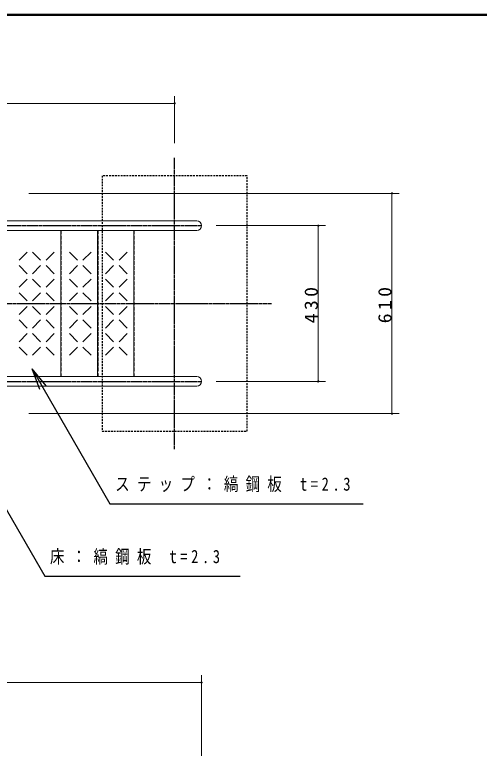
# Model space of a CAD drawing. Units: millimetres at full size. Extents: x -7816 to 10, y -396 to 5340.
# Drawn here: x -5138 to -3855, y 3315 to 5340 of the extents above; entities that cross this region are included whole.
import ezdxf

# ---------------------------------------------------------------- set-up
doc = ezdxf.new("R2010")
doc.units = ezdxf.units.MM
doc.linetypes.add('USER2', pattern=[6, 3, -1, 1, -1])
doc.linetypes.add('USER4', pattern=[8, 5, -3])
for name, color, linetype, lineweight in [('A3図枠', 7, 'Continuous', 25), ('線', 2, 'Continuous', 25), ('補助', 2, 'Continuous', 25)]:
    doc.layers.add(name, color=color, linetype=linetype, lineweight=lineweight)
doc.styles.add('ＭＳ ゴシック', font='')
doc.styles.get('ＭＳ ゴシック').set_extended_font_data('MS Gothic')

# ---------------------------------------------------------------- blocks, each defined once
blk = doc.blocks.new('dimension_origin')
at = {"color": 0, "linetype": 'Continuous', "lineweight": -2}
blk.add_circle((0, 0), 1.25, dxfattribs=at)

msp = doc.modelspace()

# ---------------------------------------------------------------- linework, layer by layer
at = {"layer": 'A3図枠', "lineweight": 50}
msp.add_line((0, 5340), (-7700, 5340), dxfattribs=at)
at = {"layer": '線', "color": 20, "linetype": 'USER2'}
for p, q in [((-4696.324, 4140.238), (-4696.324, 4945.238)), ((-6983.7, 4757.738), (-4621.863, 4757.738)), ((-7002.393, 4542.738), (-4428.4, 4542.738)), ((-6983.7, 4327.738), (-4621.863, 4327.738))]:
    msp.add_line(p, q, dxfattribs=at)
at = {"layer": '線', "color": 7, "lineweight": 13}
for p, q in [((-5223.997, 4771.338), (-4635.463, 4771.338)), ((-5237.597, 4744.138), (-4635.463, 4744.138)), ((-5010.87, 4744.138), (-5010.87, 4341.338)), ((-4908.965, 4744.138), (-4908.965, 4341.338)), ((-4809.359, 4744.138), (-4809.359, 4341.338)), ((-5237.597, 4341.338), (-4635.463, 4341.338)), ((-5223.997, 4314.138), (-4635.463, 4314.138))]:
    msp.add_line(p, q, dxfattribs=at)
at = {"layer": '線'}
for p, q in [((-5009.758, 4733.738), (-5009.758, 4744.138)), ((-4907.853, 4733.738), (-4907.853, 4744.138)), ((-4808.248, 4733.738), (-4808.248, 4744.138)), ((-5009.758, 4733.738), (-5010.87, 4733.738)), ((-5009.758, 4729.738), (-5010.87, 4729.738)), ((-5009.758, 4719.738), (-5010.87, 4719.738)), ((-5009.758, 4719.738), (-5009.758, 4729.738)), ((-4907.853, 4733.738), (-4908.965, 4733.738)), ((-4907.853, 4729.738), (-4908.965, 4729.738)), ((-4907.853, 4719.738), (-4908.965, 4719.738)), ((-4907.853, 4719.738), (-4907.853, 4729.738)), ((-4808.248, 4733.738), (-4809.359, 4733.738)), ((-4808.248, 4729.738), (-4809.359, 4729.738)), ((-4808.248, 4719.738), (-4809.359, 4719.738)), ((-4808.248, 4719.738), (-4808.248, 4729.738)), ((-5009.758, 4715.738), (-5010.87, 4715.738)), ((-5009.758, 4705.738), (-5010.87, 4705.738)), ((-5009.758, 4701.738), (-5010.87, 4701.738)), ((-5009.758, 4705.738), (-5009.758, 4715.738)), ((-5009.758, 4691.738), (-5009.758, 4701.738)), ((-4907.853, 4715.738), (-4908.965, 4715.738)), ((-4907.853, 4705.738), (-4908.965, 4705.738)), ((-4907.853, 4701.738), (-4908.965, 4701.738)), ((-4907.853, 4705.738), (-4907.853, 4715.738)), ((-4907.853, 4691.738), (-4907.853, 4701.738)), ((-4808.248, 4715.738), (-4809.359, 4715.738)), ((-4808.248, 4705.738), (-4809.359, 4705.738)), ((-4808.248, 4701.738), (-4809.359, 4701.738)), ((-4808.248, 4705.738), (-4808.248, 4715.738)), ((-4808.248, 4691.738), (-4808.248, 4701.738)), ((-5103.08, 4684.905), (-5125.58, 4662.405)), ((-5088.867, 4684.905), (-5066.367, 4662.405)), ((-5028.867, 4684.905), (-5051.367, 4662.405)), ((-5009.758, 4691.738), (-5010.87, 4691.738)), ((-5009.758, 4687.738), (-5010.87, 4687.738)), ((-5009.758, 4677.738), (-5009.758, 4687.738)), ((-4986.962, 4684.905), (-4964.462, 4662.405)), ((-4926.962, 4684.905), (-4949.462, 4662.405)), ((-4907.853, 4691.738), (-4908.965, 4691.738)), ((-4907.853, 4687.738), (-4908.965, 4687.738)), ((-4907.853, 4677.738), (-4907.853, 4687.738)), ((-4887.357, 4684.905), (-4864.857, 4662.405)), ((-4827.357, 4684.905), (-4849.857, 4662.405)), ((-4808.248, 4691.738), (-4809.359, 4691.738)), ((-4808.248, 4687.738), (-4809.359, 4687.738)), ((-4808.248, 4677.738), (-4808.248, 4687.738)), ((-5009.758, 4677.738), (-5010.87, 4677.738)), ((-5009.758, 4673.738), (-5010.87, 4673.738)), ((-5009.758, 4663.738), (-5010.87, 4663.738)), ((-5009.758, 4659.738), (-5010.87, 4659.738)), ((-5009.758, 4663.738), (-5009.758, 4673.738)), ((-5009.758, 4649.738), (-5009.758, 4659.738)), ((-4907.853, 4677.738), (-4908.965, 4677.738)), ((-4907.853, 4673.738), (-4908.965, 4673.738)), ((-4907.853, 4663.738), (-4908.965, 4663.738)), ((-4907.853, 4659.738), (-4908.965, 4659.738)), ((-4907.853, 4663.738), (-4907.853, 4673.738)), ((-4907.853, 4649.738), (-4907.853, 4659.738)), ((-4808.248, 4677.738), (-4809.359, 4677.738)), ((-4808.248, 4673.738), (-4809.359, 4673.738)), ((-4808.248, 4663.738), (-4809.359, 4663.738)), ((-4808.248, 4659.738), (-4809.359, 4659.738)), ((-4808.248, 4663.738), (-4808.248, 4673.738)), ((-4808.248, 4649.738), (-4808.248, 4659.738)), ((-5125.58, 4647.405), (-5103.08, 4624.905)), ((-5066.367, 4647.405), (-5088.867, 4624.905)), ((-5051.367, 4647.405), (-5028.867, 4624.905)), ((-5009.758, 4649.738), (-5010.87, 4649.738)), ((-5009.758, 4645.738), (-5010.87, 4645.738)), ((-5009.758, 4635.738), (-5009.758, 4645.738)), ((-4964.462, 4647.405), (-4986.962, 4624.905)), ((-4949.462, 4647.405), (-4926.962, 4624.905)), ((-4907.853, 4649.738), (-4908.965, 4649.738)), ((-4907.853, 4645.738), (-4908.965, 4645.738)), ((-4907.853, 4635.738), (-4907.853, 4645.738)), ((-4864.857, 4647.405), (-4887.357, 4624.905)), ((-4849.857, 4647.405), (-4827.357, 4624.905)), ((-4808.248, 4649.738), (-4809.359, 4649.738)), ((-4808.248, 4645.738), (-4809.359, 4645.738)), ((-4808.248, 4635.738), (-4808.248, 4645.738)), ((-5009.758, 4635.738), (-5010.87, 4635.738)), ((-5009.758, 4631.738), (-5010.87, 4631.738)), ((-5009.758, 4621.738), (-5010.87, 4621.738)), ((-5009.758, 4617.738), (-5010.87, 4617.738)), ((-5009.758, 4621.738), (-5009.758, 4631.738)), ((-5009.758, 4607.738), (-5009.758, 4617.738)), ((-4907.853, 4635.738), (-4908.965, 4635.738)), ((-4907.853, 4631.738), (-4908.965, 4631.738)), ((-4907.853, 4621.738), (-4908.965, 4621.738)), ((-4907.853, 4617.738), (-4908.965, 4617.738)), ((-4907.853, 4621.738), (-4907.853, 4631.738)), ((-4907.853, 4607.738), (-4907.853, 4617.738)), ((-4808.248, 4635.738), (-4809.359, 4635.738)), ((-4808.248, 4631.738), (-4809.359, 4631.738)), ((-4808.248, 4621.738), (-4809.359, 4621.738)), ((-4808.248, 4617.738), (-4809.359, 4617.738)), ((-4808.248, 4621.738), (-4808.248, 4631.738)), ((-4808.248, 4607.738), (-4808.248, 4617.738)), ((-5103.08, 4609.905), (-5125.58, 4587.405)), ((-5088.867, 4609.905), (-5066.367, 4587.405)), ((-5028.867, 4609.905), (-5051.367, 4587.405)), ((-5009.758, 4607.738), (-5010.87, 4607.738)), ((-5009.758, 4603.738), (-5010.87, 4603.738)), ((-5009.758, 4593.738), (-5009.758, 4603.738)), ((-4986.962, 4609.905), (-4964.462, 4587.405)), ((-4926.962, 4609.905), (-4949.462, 4587.405)), ((-4907.853, 4607.738), (-4908.965, 4607.738)), ((-4907.853, 4603.738), (-4908.965, 4603.738)), ((-4907.853, 4593.738), (-4907.853, 4603.738)), ((-4887.357, 4609.905), (-4864.857, 4587.405)), ((-4827.357, 4609.905), (-4849.857, 4587.405)), ((-4808.248, 4607.738), (-4809.359, 4607.738)), ((-4808.248, 4603.738), (-4809.359, 4603.738)), ((-4808.248, 4593.738), (-4808.248, 4603.738)), ((-5009.758, 4593.738), (-5010.87, 4593.738)), ((-5009.758, 4589.738), (-5010.87, 4589.738)), ((-5009.758, 4579.738), (-5010.87, 4579.738)), ((-5009.758, 4579.738), (-5009.758, 4589.738)), ((-4907.853, 4593.738), (-4908.965, 4593.738)), ((-4907.853, 4589.738), (-4908.965, 4589.738)), ((-4907.853, 4579.738), (-4908.965, 4579.738)), ((-4907.853, 4579.738), (-4907.853, 4589.738)), ((-4808.248, 4593.738), (-4809.359, 4593.738)), ((-4808.248, 4589.738), (-4809.359, 4589.738)), ((-4808.248, 4579.738), (-4809.359, 4579.738)), ((-4808.248, 4579.738), (-4808.248, 4589.738)), ((-5125.58, 4572.405), (-5103.08, 4549.905)), ((-5066.367, 4572.405), (-5088.867, 4549.905)), ((-5051.367, 4572.405), (-5028.867, 4549.905)), ((-5009.758, 4575.738), (-5010.87, 4575.738)), ((-5009.758, 4565.738), (-5010.87, 4565.738)), ((-5009.758, 4561.738), (-5010.87, 4561.738)), ((-5009.758, 4565.738), (-5009.758, 4575.738)), ((-5009.758, 4551.738), (-5009.758, 4561.738)), ((-4964.462, 4572.405), (-4986.962, 4549.905)), ((-4949.462, 4572.405), (-4926.962, 4549.905)), ((-4907.853, 4575.738), (-4908.965, 4575.738)), ((-4907.853, 4565.738), (-4908.965, 4565.738)), ((-4907.853, 4561.738), (-4908.965, 4561.738)), ((-4907.853, 4565.738), (-4907.853, 4575.738)), ((-4907.853, 4551.738), (-4907.853, 4561.738)), ((-4864.857, 4572.405), (-4887.357, 4549.905)), ((-4849.857, 4572.405), (-4827.357, 4549.905)), ((-4808.248, 4575.738), (-4809.359, 4575.738)), ((-4808.248, 4565.738), (-4809.359, 4565.738)), ((-4808.248, 4561.738), (-4809.359, 4561.738)), ((-4808.248, 4565.738), (-4808.248, 4575.738)), ((-4808.248, 4551.738), (-4808.248, 4561.738)), ((-5009.758, 4551.738), (-5010.87, 4551.738)), ((-5009.758, 4547.738), (-5010.87, 4547.738)), ((-5009.758, 4537.738), (-5010.87, 4537.738)), ((-5009.758, 4537.738), (-5009.758, 4547.738)), ((-4907.853, 4551.738), (-4908.965, 4551.738)), ((-4907.853, 4547.738), (-4908.965, 4547.738)), ((-4907.853, 4537.738), (-4908.965, 4537.738)), ((-4907.853, 4537.738), (-4907.853, 4547.738)), ((-4808.248, 4551.738), (-4809.359, 4551.738)), ((-4808.248, 4547.738), (-4809.359, 4547.738)), ((-4808.248, 4537.738), (-4809.359, 4537.738)), ((-4808.248, 4537.738), (-4808.248, 4547.738)), ((-5125.58, 4512.405), (-5103.08, 4534.905)), ((-5066.367, 4512.405), (-5088.867, 4534.905)), ((-5051.367, 4512.405), (-5028.867, 4534.905)), ((-5009.758, 4533.738), (-5010.87, 4533.738)), ((-5009.758, 4523.738), (-5010.87, 4523.738)), ((-5009.758, 4519.738), (-5010.87, 4519.738)), ((-5009.758, 4523.738), (-5009.758, 4533.738)), ((-5009.758, 4509.738), (-5009.758, 4519.738)), ((-4964.462, 4512.405), (-4986.962, 4534.905)), ((-4949.462, 4512.405), (-4926.962, 4534.905)), ((-4907.853, 4533.738), (-4908.965, 4533.738)), ((-4907.853, 4523.738), (-4908.965, 4523.738)), ((-4907.853, 4519.738), (-4908.965, 4519.738)), ((-4907.853, 4523.738), (-4907.853, 4533.738)), ((-4907.853, 4509.738), (-4907.853, 4519.738)), ((-4864.857, 4512.405), (-4887.357, 4534.905)), ((-4849.857, 4512.405), (-4827.357, 4534.905)), ((-4808.248, 4533.738), (-4809.359, 4533.738)), ((-4808.248, 4523.738), (-4809.359, 4523.738)), ((-4808.248, 4519.738), (-4809.359, 4519.738)), ((-4808.248, 4523.738), (-4808.248, 4533.738)), ((-4808.248, 4509.738), (-4808.248, 4519.738)), ((-5103.08, 4474.905), (-5125.58, 4497.405)), ((-5088.867, 4474.905), (-5066.367, 4497.405)), ((-5028.867, 4474.905), (-5051.367, 4497.405)), ((-5009.758, 4509.738), (-5010.87, 4509.738)), ((-5009.758, 4505.738), (-5010.87, 4505.738)), ((-5009.758, 4495.738), (-5010.87, 4495.738)), ((-5009.758, 4495.738), (-5009.758, 4505.738)), ((-4986.962, 4474.905), (-4964.462, 4497.405)), ((-4926.962, 4474.905), (-4949.462, 4497.405)), ((-4907.853, 4509.738), (-4908.965, 4509.738)), ((-4907.853, 4505.738), (-4908.965, 4505.738)), ((-4907.853, 4495.738), (-4908.965, 4495.738)), ((-4907.853, 4495.738), (-4907.853, 4505.738)), ((-4887.357, 4474.905), (-4864.857, 4497.405)), ((-4827.357, 4474.905), (-4849.857, 4497.405)), ((-4808.248, 4509.738), (-4809.359, 4509.738)), ((-4808.248, 4505.738), (-4809.359, 4505.738)), ((-4808.248, 4495.738), (-4809.359, 4495.738)), ((-4808.248, 4495.738), (-4808.248, 4505.738)), ((-5009.758, 4491.738), (-5010.87, 4491.738)), ((-5009.758, 4481.738), (-5010.87, 4481.738)), ((-5009.758, 4477.738), (-5010.87, 4477.738)), ((-5009.758, 4481.738), (-5009.758, 4491.738)), ((-5009.758, 4467.738), (-5009.758, 4477.738)), ((-4907.853, 4491.738), (-4908.965, 4491.738)), ((-4907.853, 4481.738), (-4908.965, 4481.738)), ((-4907.853, 4477.738), (-4908.965, 4477.738)), ((-4907.853, 4481.738), (-4907.853, 4491.738)), ((-4907.853, 4467.738), (-4907.853, 4477.738)), ((-4808.248, 4491.738), (-4809.359, 4491.738)), ((-4808.248, 4481.738), (-4809.359, 4481.738)), ((-4808.248, 4477.738), (-4809.359, 4477.738)), ((-4808.248, 4481.738), (-4808.248, 4491.738)), ((-4808.248, 4467.738), (-4808.248, 4477.738)), ((-5125.58, 4437.405), (-5103.08, 4459.905)), ((-5066.367, 4437.405), (-5088.867, 4459.905)), ((-5051.367, 4437.405), (-5028.867, 4459.905)), ((-5009.758, 4467.738), (-5010.87, 4467.738)), ((-5009.758, 4463.738), (-5010.87, 4463.738)), ((-5009.758, 4453.738), (-5009.758, 4463.738)), ((-4964.462, 4437.405), (-4986.962, 4459.905)), ((-4949.462, 4437.405), (-4926.962, 4459.905)), ((-4907.853, 4467.738), (-4908.965, 4467.738)), ((-4907.853, 4463.738), (-4908.965, 4463.738)), ((-4907.853, 4453.738), (-4907.853, 4463.738)), ((-4864.857, 4437.405), (-4887.357, 4459.905)), ((-4849.857, 4437.405), (-4827.357, 4459.905)), ((-4808.248, 4467.738), (-4809.359, 4467.738)), ((-4808.248, 4463.738), (-4809.359, 4463.738)), ((-4808.248, 4453.738), (-4808.248, 4463.738)), ((-5009.758, 4453.738), (-5010.87, 4453.738)), ((-5009.758, 4449.738), (-5010.87, 4449.738)), ((-5009.758, 4439.738), (-5010.87, 4439.738)), ((-5009.758, 4435.738), (-5010.87, 4435.738)), ((-5009.758, 4439.738), (-5009.758, 4449.738)), ((-5009.758, 4425.738), (-5009.758, 4435.738)), ((-4907.853, 4453.738), (-4908.965, 4453.738)), ((-4907.853, 4449.738), (-4908.965, 4449.738)), ((-4907.853, 4439.738), (-4908.965, 4439.738)), ((-4907.853, 4435.738), (-4908.965, 4435.738)), ((-4907.853, 4439.738), (-4907.853, 4449.738)), ((-4907.853, 4425.738), (-4907.853, 4435.738)), ((-4808.248, 4453.738), (-4809.359, 4453.738)), ((-4808.248, 4449.738), (-4809.359, 4449.738)), ((-4808.248, 4439.738), (-4809.359, 4439.738)), ((-4808.248, 4435.738), (-4809.359, 4435.738)), ((-4808.248, 4439.738), (-4808.248, 4449.738)), ((-4808.248, 4425.738), (-4808.248, 4435.738)), ((-5103.08, 4399.905), (-5125.58, 4422.405)), ((-5088.867, 4399.905), (-5066.367, 4422.405)), ((-5028.867, 4399.905), (-5051.367, 4422.405)), ((-5009.758, 4425.738), (-5010.87, 4425.738)), ((-5009.758, 4421.738), (-5010.87, 4421.738)), ((-5009.758, 4411.738), (-5009.758, 4421.738)), ((-4986.962, 4399.905), (-4964.462, 4422.405)), ((-4926.962, 4399.905), (-4949.462, 4422.405)), ((-4907.853, 4425.738), (-4908.965, 4425.738)), ((-4907.853, 4421.738), (-4908.965, 4421.738)), ((-4907.853, 4411.738), (-4907.853, 4421.738)), ((-4887.357, 4399.905), (-4864.857, 4422.405)), ((-4827.357, 4399.905), (-4849.857, 4422.405)), ((-4808.248, 4425.738), (-4809.359, 4425.738)), ((-4808.248, 4421.738), (-4809.359, 4421.738)), ((-4808.248, 4411.738), (-4808.248, 4421.738)), ((-5009.758, 4411.738), (-5010.87, 4411.738)), ((-5009.758, 4407.738), (-5010.87, 4407.738)), ((-5009.758, 4397.738), (-5010.87, 4397.738)), ((-5009.758, 4397.738), (-5009.758, 4407.738)), ((-4907.853, 4411.738), (-4908.965, 4411.738)), ((-4907.853, 4407.738), (-4908.965, 4407.738)), ((-4907.853, 4397.738), (-4908.965, 4397.738)), ((-4907.853, 4397.738), (-4907.853, 4407.738)), ((-4808.248, 4411.738), (-4809.359, 4411.738)), ((-4808.248, 4407.738), (-4809.359, 4407.738)), ((-4808.248, 4397.738), (-4809.359, 4397.738)), ((-4808.248, 4397.738), (-4808.248, 4407.738)), ((-5009.758, 4393.738), (-5010.87, 4393.738)), ((-5009.758, 4383.738), (-5010.87, 4383.738)), ((-5009.758, 4379.738), (-5010.87, 4379.738)), ((-5009.758, 4383.738), (-5009.758, 4393.738)), ((-5009.758, 4369.738), (-5009.758, 4379.738)), ((-4907.853, 4393.738), (-4908.965, 4393.738)), ((-4907.853, 4383.738), (-4908.965, 4383.738)), ((-4907.853, 4379.738), (-4908.965, 4379.738)), ((-4907.853, 4383.738), (-4907.853, 4393.738)), ((-4907.853, 4369.738), (-4907.853, 4379.738)), ((-4808.248, 4393.738), (-4809.359, 4393.738)), ((-4808.248, 4383.738), (-4809.359, 4383.738)), ((-4808.248, 4379.738), (-4809.359, 4379.738)), ((-4808.248, 4383.738), (-4808.248, 4393.738)), ((-4808.248, 4369.738), (-4808.248, 4379.738)), ((-5009.758, 4369.738), (-5010.87, 4369.738)), ((-5009.758, 4365.738), (-5010.87, 4365.738)), ((-5009.758, 4355.738), (-5010.87, 4355.738)), ((-5009.758, 4355.738), (-5009.758, 4365.738)), ((-4907.853, 4369.738), (-4908.965, 4369.738)), ((-4907.853, 4365.738), (-4908.965, 4365.738)), ((-4907.853, 4355.738), (-4908.965, 4355.738)), ((-4907.853, 4355.738), (-4907.853, 4365.738)), ((-4808.248, 4369.738), (-4809.359, 4369.738)), ((-4808.248, 4365.738), (-4809.359, 4365.738)), ((-4808.248, 4355.738), (-4809.359, 4355.738)), ((-4808.248, 4355.738), (-4808.248, 4365.738)), ((-5009.758, 4349.238), (-5010.87, 4349.238)), ((-5009.758, 4341.338), (-5009.758, 4349.238)), ((-4907.853, 4349.238), (-4908.965, 4349.238)), ((-4907.853, 4341.338), (-4907.853, 4349.238)), ((-4808.248, 4349.238), (-4809.359, 4349.238)), ((-4808.248, 4341.338), (-4808.248, 4349.238))]:
    msp.add_line(p, q, dxfattribs=at)
at = {"layer": '線', "color": 4, "linetype": 'USER4'}
msp.add_lwpolyline([(-4896.324, 4895.238), (-4896.324, 4190.238), (-4496.324, 4190.238), (-4496.324, 4895.238)], close=True, dxfattribs=at)
at = {"layer": '線', "color": 7, "lineweight": 13}
for centre in [(-4635.463, 4757.738), (-4635.463, 4327.738)]:
    msp.add_arc(centre, 13.6, 270, 90, dxfattribs=at)
at = {"layer": '補助', "lineweight": 13}
for p, q in [((-4696.324, 4985.238), (-4696.324, 5115.238)), ((-6768.918, 5095.238), (-4696.324, 5095.238)), ((-5099.107, 4846.738), (-4076.324, 4846.738)), ((-4096.324, 4846.738), (-4096.324, 4238.738)), ((-4581.863, 4757.738), (-4279.679, 4757.738)), ((-4299.679, 4757.738), (-4299.679, 4327.738)), ((-4581.863, 4327.738), (-4279.679, 4327.738)), ((-5099.107, 4238.738), (-4076.324, 4238.738)), ((-4621.863, 2295.953), (-4621.863, 3516.464)), ((-6955.378, 3496.464), (-4621.863, 3496.464))]:
    msp.add_line(p, q, dxfattribs=at)
at = {"layer": '補助'}
for p, q in [((-5068.712, 4305.777), (-5090.052, 4362.738)), ((-5051.392, 4315.777), (-5090.052, 4362.738)), ((-5090.052, 4362.738), (-5060.052, 4310.777)), ((-5372.928, 4340.777), (-5055.074, 3790.238)), ((-5060.052, 4310.777), (-4874.989, 3990.238)), ((-4874.989, 3990.238), (-4854.989, 3990.238)), ((-4854.989, 3990.238), (-4176.353, 3990.238)), ((-5055.074, 3790.238), (-5035.074, 3790.238)), ((-5035.074, 3790.238), (-4515.733, 3790.238))]:
    msp.add_line(p, q, dxfattribs=at)

# ---------------------------------------------------------------- block references
at = {"layer": '補助', "lineweight": 13, "xscale": 1.33, "yscale": 1.33}
for p, rotation in [((-4696.324, 5095.238), 180), ((-4096.324, 4846.738), 270), ((-4299.679, 4757.738), 270), ((-4299.679, 4327.738), 90), ((-4096.324, 4238.738), 90), ((-4621.863, 3496.464), 180)]:
    msp.add_blockref('dimension_origin', p, dxfattribs=dict(at, rotation=rotation))

# ---------------------------------------------------------------- texts
at = {"layer": '補助', "char_height": 36.66, "attachment_point": 8, "rotation": 90, "style": 'ＭＳ ゴシック'}
for s, insert in [('\\T1.33;\\W1.1;430', (-4300.679, 4542.738)), ('\\T1.33;\\W1.1;610', (-4097.324, 4542.738))]:
    msp.add_mtext(s, dxfattribs=dict(at, insert=insert))
at = {"layer": '補助', "char_height": 36.66, "attachment_point": 1, "style": 'ＭＳ ゴシック'}
for s, insert in [('\\T1.5;\\W0.8;ステップ：縞鋼板\\~t=2.3', (-4860.489, 4062.738)), ('\\T1.5;\\W0.8;床：縞鋼板\\~t=2.3', (-5040.574, 3862.738))]:
    msp.add_mtext(s, dxfattribs=dict(at, insert=insert))

doc.saveas('drawing.dxf')
